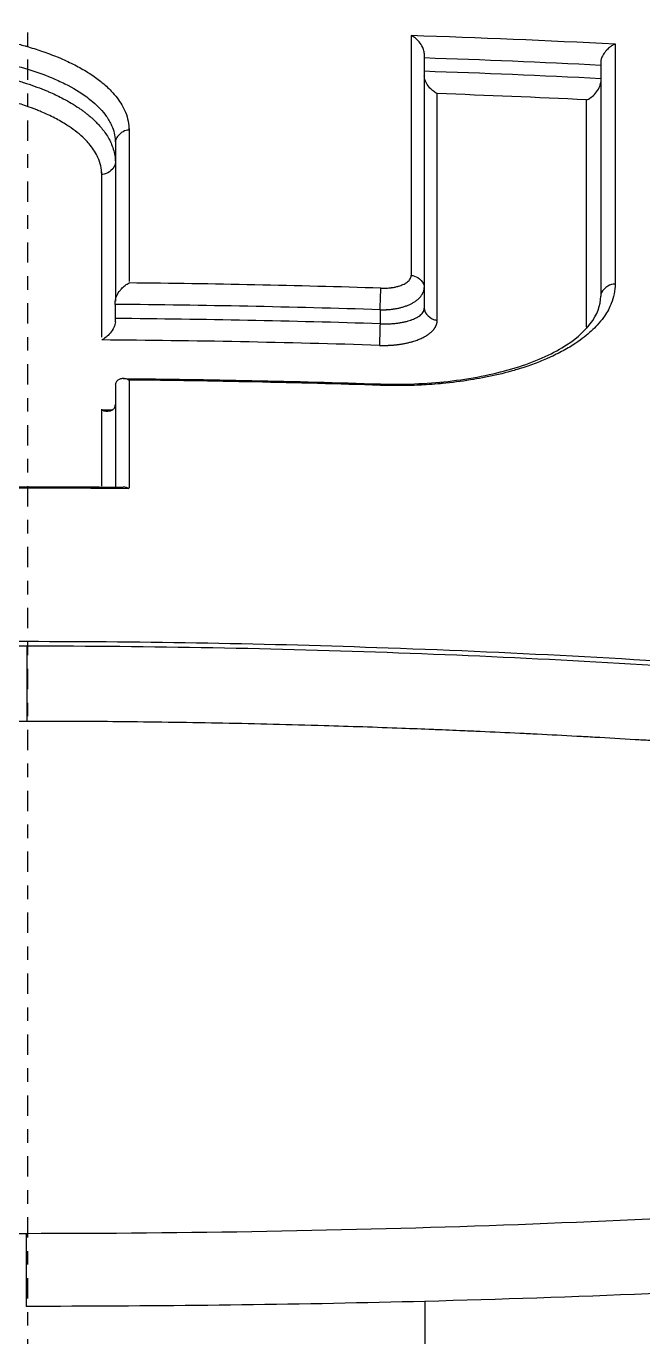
# Model space of a CAD drawing. Header units: millimetres. Extents: x 0 to 4378, y 0 to 2376.
# Drawn here: x 777.21 to 781.76, y 2200.73 to 2210.41 of the extents above; entities that cross this region are included whole.
import ezdxf

# ---------------------------------------------------------------- set-up
doc = ezdxf.new("R2010")
doc.units = ezdxf.units.MM
doc.header["$LTSCALE"] = 0.2
doc.linetypes.add('CENTER2', pattern=[1.125, 0.75, -0.125, 0.125, -0.125])
doc.layers.add('02_Center Line', color=1, linetype='CENTER2')

# ---------------------------------------------------------------- blocks, each defined once
blk = doc.blocks.new('A$Ce3085cef_1')
for p, q in [((2.9272, 43.8087), (2.9272, 41.9262)), ((4.2295, 43.7453), (4.2295, 43.7454)), ((4.2295, 43.7453), (4.2295, 42.0164)), ((0.648, 43.1522), (0.648, 41.979)), ((4.2295, 42.0164), (4.2295, 42.0164)), ((0.648, 41.8502), (0.648, 41.9542)), ((2.6015, 41.915), (2.6015, 41.8109)), ((0.648, 41.358), (0.648, 40.6055)), ((0.6478, 41.1731), (0.6478, 41.1731)), ((-0.0033, 38.8751), (-0.0033, 39.43)), ((-0.0094, 35.0937), (-0.0094, 34.5543))]:
    blk.add_line(p, q)
for radius, start, end in [(86.4127, 313.060477, 226.939523), (59, 311.988837, 228.011163), (57.092, 313.69818, 226.30182), (43.77, 89.67316, 89.67321), (43.77, 84.4548, 84.45481)]:
    blk.add_arc((0, 0), radius, start, end)
for centre, major_axis, ratio, start_param, end_param in [((2.8484, -29.7495), (-0.0171, 81.0602), 0.000061, 0.429761, 0.479504), ((-0.0263, -30.3639), (80.0986, 0.001), 0.92824, 1.51631, 1.535108), ((4.3556, -29.4531), (0.0203, -80.6888), 0.000064, 3.571962, 3.621889), ((-0.0265, -30.3332), (79.9317, -0.0008), 0.927771, 1.517534, 1.533844), ((-0.0271, -30.2769), (79.7892, 0), 0.92749, 1.517423, 1.533762), ((3.0043, -29.7181), (0.0186, 80.6209), 0.000063, 5.804404, 5.851627), ((-0.0273, -30.2559), (79.6225, 0.0014), 0.927139, 1.518615, 1.532456), ((4.1031, -29.4987), (-0.0209, -80.3463), 0.000065, 2.662156, 2.709591), ((0.7551, -30.1191), (0.006, -81.4992), 0.000023, 3.591977, 3.622821), ((0.5427, -30.134), (-0.0044, -81.1168), 0.000017, 2.658825, 2.692325), ((-0.0074, -28.1273), (75.6645, -0.0004), 0.928354, 1.536251, 1.560806), ((2.6029, 41.9857), (-0.0032, -0.0999), 0.012864, 0.785362, 2.659767), ((0.6478, 42.0715), (0.0001, -0.1334), 0.000497, 0.49531, 0.804224), ((-0.0067, -28.0731), (75.4754, -0.0002), 0.92785, 1.536234, 1.562125), ((0.648, 41.73), (0.0001, -0.1355), 0.000369, 3.620466, 3.929926), ((-0.007, -27.9819), (-75.297, 0), 0.927458, 4.67774, 4.703692), ((2.6002, 41.7402), (-0.0032, -0.0999), 0.012776, 3.926956, 5.799549), ((-0.0061, -27.9207), (-75.1014, -0.0002), 0.926936, 4.677721, 4.705015), ((0.7522, 41.3798), (0.1028, 0.0321), 0.539938, 2.622811, 2.964188), ((-0.0096, -27.3777), (-74.1044, 0.0002), 0.928107, 4.67712, 4.702158), ((0.7584, -30.7822), (0.0089, -82.251), 0.000042, 3.641614, 3.661587), ((0.5403, -30.7363), (-0.0065, -81.7989), 0.000031, 2.630583, 2.644951), ((0.5436, 41.1899), (0.1029, 0.0322), 0.539908, 5.765325, 6.105643), ((-0.0005, -25.6694), (-71.3938, 0), 0.928182, 4.701895, 4.722965), ((2.9704, 14.8704), (-0.0154, 45.2882), 0.000767, 1.120257, 1.185998)]:
    blk.add_ellipse(centre, major_axis=major_axis, ratio=ratio, start_param=start_param, end_param=end_param)
for points, knots in [([(20.5804, 48.5243), (21.1314, 48.3479), (21.6575, 48.1635), (22.6491, 47.783), (23.117, 47.5862), (24.4324, 46.9786), (25.19, 46.5515), (26.2355, 45.8139), (26.5965, 45.5115), (27.8894, 44.1861), (28.2021, 43.1208), (27.7446, 41.7681), (27.6153, 41.5049), (27.2652, 40.9696), (27.041, 40.6986), (26.6429, 40.3008), (26.5006, 40.1699), (26.0441, 39.7823), (25.6984, 39.5287), (24.9251, 39.0315), (24.497, 38.7881), (23.5706, 38.3189), (23.0748, 38.0936), (22.2761, 37.7668), (22.0043, 37.6611), (21.5874, 37.5067), (21.4481, 37.4563), (21.161, 37.3552), (21.0156, 37.3053), (20.2933, 37.0631), (19.6951, 36.8802), (18.5114, 36.5517), (17.9405, 36.4061), (16.3206, 36.0264), (15.2313, 35.8078), (13.2434, 35.4693), (12.3653, 35.3384), (10.7899, 35.1355), (10.1031, 35.0571), (8.364, 34.8829), (7.2978, 34.7976), (5.6736, 34.6989), (5.1289, 34.6709), (4.034, 34.6241), (3.485, 34.6054), (2.9324, 34.5912)], [0.00002, 0.00002, 0.00002, 0.00002, 0.243777, 0.243777, 0.48798, 0.48798, 0.976777, 0.976777, 1.303038, 1.303038, 2.382704, 2.382704, 2.644531, 2.644531, 2.920325, 2.920325, 3.055737, 3.055737, 3.32651, 3.32651, 3.599271, 3.599271, 3.868476, 3.868476, 4.001861, 4.001861, 4.068427, 4.068427, 4.135561, 4.135561, 4.396184, 4.396184, 4.623382, 4.623382, 5.021949, 5.021949, 5.320939, 5.320939, 5.545577, 5.545577, 5.882871, 5.882871, 6.051321, 6.051321, 6.219809, 6.219809, 6.219809, 6.219809]), ([(-20.2547, 48.3825), (-21.0104, 48.1157), (-22.1924, 47.6647), (-24.1886, 46.5858), (-24.9002, 46.0891), (-26.5903, 44.4813), (-26.8306, 43.4343), (-26.4223, 41.9577), (-26.1116, 41.43), (-25.4006, 40.6646), (-25.1244, 40.4142), (-23.5524, 39.1881), (-21.6857, 38.2958), (-17.0097, 36.8027), (-14.2528, 36.2088), (-9.8987, 35.6157), (-8.5437, 35.4718), (-6.0427, 35.2748), (-4.9142, 35.21), (-2.9683, 35.1345), (-2.1499, 35.1136), (-0.8961, 35.0967), (-0.4546, 35.0937), (-0.0094, 35.0937)], [-5.832325, -5.832325, -5.832325, -5.832325, -5.274421, -5.274421, -4.846437, -4.846437, -3.928454, -3.928454, -3.418934, -3.418934, -3.165574, -3.165574, -2.150485, -2.150485, -1.152487, -1.152487, -0.72343, -0.72343, -0.378701, -0.378701, -0.13356, -0.13356, -0.000001, -0.000001, -0.000001, -0.000001]), ([(-0.0094, 35.0937), (1.1737, 35.0937), (2.3681, 35.1151), (4.6625, 35.1976), (5.8066, 35.2601), (8.2758, 35.4478), (9.5896, 35.5821), (13.9175, 36.1487), (16.6945, 36.7279), (21.4376, 38.196), (23.3433, 39.0771), (24.975, 40.2919), (25.2637, 40.5406), (25.6373, 40.9194), (25.7525, 41.0474), (26.2748, 41.6887), (26.531, 42.2162), (26.7164, 43.2759), (26.6417, 43.8009), (26.0345, 45.064), (25.3274, 45.7884), (22.924, 47.3803), (21.3145, 48.0078), (20.2514, 48.3831)], [-3.158699, -3.158699, -3.158699, -3.158699, -2.982715, -2.982715, -2.805909, -2.805909, -2.595859, -2.595859, -2.0912, -2.0912, -1.576632, -1.576632, -1.447883, -1.447883, -1.383034, -1.383034, -1.125315, -1.125315, -0.864642, -0.864642, -0.492049, -0.492049, -0.000019, -0.000019, -0.000019, -0.000019]), ([(-0.5987, 43.9664), (-0.5253, 43.9599), (-0.4531, 43.9513), (-0.3826, 43.9406), (-0.3735, 43.9393), (-0.3643, 43.9378), (-0.3552, 43.9364), (-0.3428, 43.9344), (-0.3304, 43.9324), (-0.318, 43.9303), (-0.2465, 43.9181), (-0.1769, 43.9038), (-0.11, 43.8875), (-0.0788, 43.8799), (-0.0483, 43.8719), (-0.0183, 43.8635), (-0.0149, 43.8626), (-0.0115, 43.8616), (-0.0081, 43.8606), (0.0305, 43.8496), (0.0681, 43.8378), (0.1044, 43.8253), (0.1443, 43.8116), (0.1828, 43.7972), (0.2197, 43.782), (0.2277, 43.7786), (0.2358, 43.7753), (0.2437, 43.7719), (0.2803, 43.7562), (0.3153, 43.7398), (0.3485, 43.7228), (0.3818, 43.7057), (0.4133, 43.688), (0.4428, 43.6696), (0.4482, 43.6662), (0.4536, 43.6628), (0.4588, 43.6594), (0.4887, 43.6401), (0.5163, 43.6201), (0.5417, 43.5996)], [0.1417191, 0.1417191, 0.1417191, 0.1417191, 0.2245257, 0.2245257, 0.2245257, 0.2352819, 0.2352819, 0.2352819, 0.2500001, 0.2500001, 0.2500001, 0.3353253, 0.3353253, 0.3353253, 0.3750004, 0.3750004, 0.3750004, 0.3795212, 0.3795212, 0.3795212, 0.4310028, 0.4310028, 0.4310028, 0.4875887, 0.4875887, 0.4875887, 0.5000005, 0.5000005, 0.5000005, 0.5571926, 0.5571926, 0.5571926, 0.6144663, 0.6144663, 0.6144663, 0.6250007, 0.6250007, 0.6250007, 0.6844931, 0.6844931, 0.6844931, 0.6844931]), ([(2.9272, 43.8087), (2.9272, 43.8126), (2.9268, 43.8164), (2.9262, 43.8203), (2.9246, 43.8306), (2.9208, 43.8416), (2.9156, 43.8526), (2.909, 43.8663), (2.9, 43.88), (2.8896, 43.8926), (2.8868, 43.8959), (2.8838, 43.8992), (2.8809, 43.9024), (2.8732, 43.9106), (2.8649, 43.918), (2.8565, 43.9244), (2.8518, 43.9279), (2.8474, 43.9307), (2.8434, 43.9331), (2.8387, 43.9359), (2.8346, 43.9379), (2.8308, 43.9394)], [0.00000001, 0.00000001, 0.00000001, 0.00000001, 0.0011776, 0.0011776, 0.0011776, 0.00434698, 0.00434698, 0.00434698, 0.00830107, 0.00830107, 0.00830107, 0.0093663, 0.0093663, 0.0093663, 0.01210725, 0.01210725, 0.01210725, 0.01362991, 0.01362991, 0.01362991, 0.0154192, 0.0154192, 0.0154192, 0.0154192]), ([(4.3349, 43.8765), (4.3262, 43.8734), (4.3174, 43.8688), (4.3088, 43.8631), (4.3059, 43.8611), (4.303, 43.8591), (4.3002, 43.8569), (4.2916, 43.8503), (4.2831, 43.8426), (4.2751, 43.8342), (4.2726, 43.8315), (4.2702, 43.8288), (4.2678, 43.826), (4.2589, 43.8156), (4.251, 43.8044), (4.2448, 43.7932), (4.2401, 43.7849), (4.2362, 43.7764), (4.2334, 43.7676), (4.2311, 43.7602), (4.2296, 43.7527), (4.2295, 43.7453)], [0.00001168, 0.00001168, 0.00001168, 0.00001168, 0.00355758, 0.00355758, 0.00355758, 0.00475145, 0.00475145, 0.00475145, 0.00839457, 0.00839457, 0.00839457, 0.00953659, 0.00953659, 0.00953659, 0.01381287, 0.01381287, 0.01381287, 0.0170111, 0.0170111, 0.0170111, 0.0196706, 0.0196706, 0.0196706, 0.0196706]), ([(-0.9801, 43.8191), (-0.913, 43.8199), (-0.8459, 43.8189), (-0.7202, 43.8136), (-0.6614, 43.8097), (-0.5434, 43.799), (-0.4842, 43.7922), (-0.3495, 43.7731), (-0.2749, 43.7598), (-0.1314, 43.7287), (-0.0625, 43.7109), (0.0635, 43.6724), (0.121, 43.652), (0.2101, 43.6153), (0.2439, 43.5999), (0.3364, 43.5534), (0.3904, 43.5206), (0.4525, 43.4747), (0.4672, 43.463), (0.5213, 43.417), (0.5547, 43.3813), (0.597, 43.3217), (0.6104, 43.2984), (0.637, 43.2385), (0.6461, 43.2015), (0.6479, 43.1603), (0.648, 43.1562), (0.648, 43.1522)], [0, 0, 0, 0, 0.0781426, 0.0781426, 0.1478331, 0.1478331, 0.2199982, 0.2199982, 0.3154517, 0.3154517, 0.4109052, 0.4109052, 0.5000049, 0.5000049, 0.5590367, 0.5590367, 0.6713892, 0.6713892, 0.7086872, 0.7086872, 0.8168879, 0.8168879, 0.8845111, 0.8845111, 0.9887063, 0.9887063, 1, 1, 1, 1]), ([(-0.9801, 43.7207), (-0.9255, 43.7214), (-0.8711, 43.7207), (-0.7627, 43.717), (-0.7086, 43.7139), (-0.6019, 43.7054), (-0.5493, 43.6999), (-0.4876, 43.692), (-0.4779, 43.6907), (-0.4314, 43.6843), (-0.395, 43.6786), (-0.3147, 43.6646), (-0.2711, 43.6559), (-0.2158, 43.6435), (-0.2042, 43.6408), (-0.1815, 43.6354), (-0.1705, 43.6327), (-0.1489, 43.6272), (-0.1383, 43.6245), (-0.1168, 43.6187), (-0.1059, 43.6158), (-0.0834, 43.6094), (-0.0718, 43.6061), (-0.0478, 43.5989), (-0.0356, 43.5952), (-0.0177, 43.5895), (-0.013, 43.588), (0.0442, 43.5694), (0.0944, 43.5509), (0.151, 43.5273), (0.1599, 43.5235), (0.2019, 43.505), (0.2338, 43.4897), (0.3047, 43.4522), (0.3426, 43.4295), (0.3838, 43.4015), (0.3906, 43.3968), (0.4043, 43.387), (0.4111, 43.382), (0.4247, 43.3717), (0.4314, 43.3665), (0.4445, 43.3561), (0.4507, 43.351), (0.464, 43.3397), (0.4701, 43.3343), (0.48, 43.3255), (0.4871, 43.3189), (0.5024, 43.3042), (0.5105, 43.296), (0.5274, 43.2781), (0.5361, 43.2683), (0.5536, 43.2473), (0.5623, 43.2361), (0.5793, 43.2121), (0.5875, 43.1995), (0.6028, 43.1732), (0.6099, 43.1596), (0.6226, 43.1312), (0.6283, 43.1164), (0.6376, 43.0861), (0.6413, 43.0705), (0.6465, 43.0381), (0.648, 43.0212), (0.648, 43.0037)], [0, 0, 0, 0, 0.078315, 0.078315, 0.157207, 0.157207, 0.235425, 0.235425, 0.25, 0.25, 0.305767, 0.305767, 0.375, 0.375, 0.395515, 0.395515, 0.416776, 0.416776, 0.437582, 0.437582, 0.457519, 0.457519, 0.476434, 0.476434, 0.493918, 0.493918, 0.5, 0.5, 0.565792, 0.565792, 0.578177, 0.578177, 0.625, 0.625, 0.6875, 0.6875, 0.698688, 0.698688, 0.709437, 0.709437, 0.720541, 0.720541, 0.732504, 0.732504, 0.75, 0.75, 0.78125, 0.78125, 0.811732, 0.811732, 0.841486, 0.841486, 0.870389, 0.870389, 0.898375, 0.898375, 0.924935, 0.924935, 0.950745, 0.950745, 0.975395, 0.975395, 1, 1, 1, 1]), ([(0.5472, 42.9136), (0.5472, 42.9353), (0.5449, 42.957), (0.5401, 42.9785), (0.5356, 42.9989), (0.5289, 43.0191), (0.52, 43.0392), (0.5063, 43.0701), (0.4872, 43.1006), (0.4632, 43.1303), (0.4534, 43.1424), (0.4428, 43.1543), (0.4314, 43.1661), (0.4007, 43.198), (0.3642, 43.2287), (0.3222, 43.2579), (0.3119, 43.2651), (0.3013, 43.2722), (0.2903, 43.2792), (0.2625, 43.2969), (0.2326, 43.314), (0.2009, 43.3304), (0.1691, 43.3468), (0.1355, 43.3625), (0.1001, 43.3774), (0.0897, 43.3818), (0.0791, 43.3862), (0.0683, 43.3905), (0.0436, 43.4004), (0.0181, 43.4099), (-0.0081, 43.419), (-0.0254, 43.425), (-0.0429, 43.4308), (-0.0608, 43.4365), (-0.0837, 43.4438), (-0.1071, 43.4507), (-0.1309, 43.4574), (-0.1774, 43.4704), (-0.2256, 43.4822), (-0.2752, 43.4928), (-0.3142, 43.5012), (-0.3541, 43.5088), (-0.3947, 43.5156), (-0.4258, 43.5209), (-0.4574, 43.5257), (-0.4894, 43.53), (-0.5423, 43.5372), (-0.5962, 43.5431), (-0.6507, 43.5477), (-0.6607, 43.5486), (-0.6707, 43.5493), (-0.6808, 43.5501), (-0.7358, 43.5542), (-0.7915, 43.5569), (-0.8474, 43.5583), (-0.8909, 43.5594), (-0.9346, 43.5597), (-0.9783, 43.5592)], [0, 0, 0, 0, 0.0625, 0.0625, 0.0625, 0.1215227, 0.1215227, 0.1215227, 0.2128591, 0.2128591, 0.2128591, 0.2500003, 0.2500003, 0.2500003, 0.3503801, 0.3503801, 0.3503801, 0.3750002, 0.3750002, 0.3750002, 0.4375002, 0.4375002, 0.4375002, 0.5000002, 0.5000002, 0.5000002, 0.5185161, 0.5185161, 0.5185161, 0.5610714, 0.5610714, 0.5610714, 0.5891325, 0.5891325, 0.5891325, 0.6250002, 0.6250002, 0.6250002, 0.6950025, 0.6950025, 0.6950025, 0.7500001, 0.7500001, 0.7500001, 0.7922639, 0.7922639, 0.7922639, 0.8621964, 0.8621964, 0.8621964, 0.875, 0.875, 0.875, 0.9452517, 0.9452517, 0.9452517, 1, 1, 1, 1]), ([(0.5417, 43.5996), (0.5697, 43.5771), (0.5951, 43.5538), (0.6495, 43.4967), (0.6759, 43.4622), (0.7038, 43.4146), (0.7103, 43.402), (0.726, 43.3679), (0.7335, 43.3462), (0.7444, 43.3023), (0.7476, 43.2799), (0.7488, 43.2525), (0.7489, 43.2473), (0.7489, 43.2422)], [0.6844931, 0.6844931, 0.6844931, 0.6844931, 0.7500001, 0.7500001, 0.8422739, 0.8422739, 0.8750003, 0.8750003, 0.9305213, 0.9305213, 0.9870219, 0.9870219, 1, 1, 1, 1]), ([(3.0234, 43.511), (3.0206, 43.5122), (3.0178, 43.5135), (3.0151, 43.515), (3.0061, 43.5197), (2.9973, 43.526), (2.9888, 43.5333), (2.9799, 43.5409), (2.9714, 43.5498), (2.9636, 43.5595), (2.9537, 43.5717), (2.9452, 43.585), (2.9388, 43.5983), (2.9353, 43.6058), (2.9323, 43.6134), (2.9302, 43.6212), (2.9284, 43.628), (2.9273, 43.6349), (2.9272, 43.6417)], [-0.00112919, -0.00112919, -0.00112919, -0.00112919, 0, 0, 0, 0.00367093, 0.00367093, 0.00367093, 0.00755129, 0.00755129, 0.00755129, 0.01244359, 0.01244359, 0.01244359, 0.01519918, 0.01519918, 0.01519918, 0.01757087, 0.01757087, 0.01757087, 0.01757087]), ([(4.1243, 43.4648), (4.1246, 43.4649), (4.1249, 43.465), (4.131, 43.4672), (4.1427, 43.4719), (4.1696, 43.4923), (4.1804, 43.5025), (4.2014, 43.5268), (4.2111, 43.541), (4.2214, 43.5619), (4.2243, 43.569), (4.2282, 43.5827), (4.2294, 43.5894), (4.2295, 43.5959)], [-0.01921964, -0.01921964, -0.01921964, -0.01921964, -0.0189747, -0.0189747, -0.01309134, -0.01309134, -0.00903329, -0.00903329, -0.00431253, -0.00431253, -0.00206069, -0.00206069, -0.00000136, -0.00000136, -0.00000136, -0.00000136]), ([(0.7489, 43.2422), (0.7343, 43.2421), (0.7191, 43.2376), (0.7051, 43.2301), (0.6892, 43.2216), (0.6748, 43.2092), (0.6645, 43.1953), (0.6553, 43.1829), (0.6493, 43.1693), (0.6482, 43.156), (0.648, 43.1547), (0.648, 43.1535), (0.648, 43.1522)], [0, 0, 0, 0, 0.309014, 0.309014, 0.309014, 0.659804, 0.659804, 0.659804, 0.970047, 0.970047, 0.970047, 1, 1, 1, 1]), ([(0.648, 43.0037), (0.6479, 42.9824), (0.6346, 42.9599), (0.6012, 42.9302), (0.584, 42.9205), (0.5601, 42.9146), (0.5536, 42.9137), (0.5472, 42.9136)], [0, 0, 0, 0, 0.5, 0.5, 0.8657063, 0.8657063, 1, 1, 1, 1]), ([(0.648, 41.979), (0.648, 41.9848), (0.649, 41.9907), (0.6505, 41.9966), (0.6523, 42.0037), (0.6549, 42.0107), (0.658, 42.0175), (0.6649, 42.0325), (0.6742, 42.047), (0.6854, 42.0607), (0.6877, 42.0635), (0.69, 42.0662), (0.6924, 42.0689), (0.701, 42.0786), (0.7103, 42.0874), (0.7199, 42.0949), (0.7293, 42.1022), (0.7391, 42.1084), (0.7489, 42.1127)], [-0.01932859, -0.01932859, -0.01932859, -0.01932859, -0.0172437, -0.0172437, -0.0172437, -0.01472022, -0.01472022, -0.01472022, -0.00918037, -0.00918037, -0.00918037, -0.0080494, -0.0080494, -0.0080494, -0.00399872, -0.00399872, -0.00399872, -0.00000074, -0.00000074, -0.00000074, -0.00000074]), ([(4.3352, 42.105), (4.3352, 42.0805), (4.3329, 42.0562), (4.3282, 42.032), (4.3235, 42.0077), (4.3164, 41.9836), (4.3069, 41.9598), (4.3055, 41.9563), (4.3041, 41.9528), (4.3026, 41.9494), (4.289, 41.9181), (4.2713, 41.8873), (4.2496, 41.8573), (4.236, 41.8385), (4.2209, 41.82), (4.2043, 41.8018), (4.1764, 41.7713), (4.1443, 41.7416), (4.108, 41.7132), (4.0883, 41.6977), (4.0674, 41.6825), (4.0453, 41.6678), (4.0164, 41.6486), (3.9855, 41.63), (3.9527, 41.6122), (3.9194, 41.5941), (3.8843, 41.5769), (3.8475, 41.5604), (3.8417, 41.5579), (3.8359, 41.5553), (3.8301, 41.5528), (3.7965, 41.5382), (3.7616, 41.5243), (3.7253, 41.5111), (3.6889, 41.4978), (3.6512, 41.4853), (3.6122, 41.4736), (3.5976, 41.4692), (3.5828, 41.465), (3.5679, 41.4608), (3.5074, 41.4441), (3.4444, 41.4292), (3.3794, 41.4163), (3.3721, 41.4148), (3.3649, 41.4134), (3.3576, 41.412), (3.3281, 41.4064), (3.2981, 41.4011), (3.2678, 41.3963), (3.2006, 41.3855), (3.1316, 41.3767), (3.0614, 41.37), (3.0499, 41.3689), (3.0384, 41.3679), (3.0269, 41.3669), (2.9989, 41.3645), (2.9707, 41.3624), (2.9424, 41.3607), (2.8954, 41.3578), (2.848, 41.356), (2.8004, 41.355), (2.7524, 41.3541), (2.7042, 41.3541), (2.656, 41.3551), (2.6386, 41.3554), (2.6211, 41.3559), (2.6036, 41.3564)], [0, 0, 0, 0, 0.0581432, 0.0581432, 0.0581432, 0.1164518, 0.1164518, 0.1164518, 0.1249999, 0.1249999, 0.1249999, 0.2019138, 0.2019138, 0.2019138, 0.2500001, 0.2500001, 0.2500001, 0.3309384, 0.3309384, 0.3309384, 0.3749995, 0.3749995, 0.3749995, 0.4325607, 0.4325607, 0.4325607, 0.4908953, 0.4908953, 0.4908953, 0.4999991, 0.4999991, 0.4999991, 0.5524782, 0.5524782, 0.5524782, 0.6052452, 0.6052452, 0.6052452, 0.6249997, 0.6249997, 0.6249997, 0.7050138, 0.7050138, 0.7050138, 0.7139003, 0.7139003, 0.7139003, 0.7500001, 0.7500001, 0.7500001, 0.8301443, 0.8301443, 0.8301443, 0.8432302, 0.8432302, 0.8432302, 0.875, 0.875, 0.875, 0.9277108, 0.9277108, 0.9277108, 0.9807915, 0.9807915, 0.9807915, 1, 1, 1, 1]), ([(2.6063, 42.0742), (2.6139, 42.074), (2.6209, 42.0739), (2.6334, 42.074), (2.639, 42.0741), (2.6482, 42.0745), (2.652, 42.0747), (2.6623, 42.0753), (2.6684, 42.0758), (2.6771, 42.0768), (2.6801, 42.0771), (2.6855, 42.0778), (2.6881, 42.0782), (2.6966, 42.0795), (2.702, 42.0804), (2.7104, 42.0821), (2.7136, 42.0828), (2.7225, 42.0848), (2.728, 42.0862), (2.7346, 42.0881), (2.736, 42.0885), (2.7437, 42.0909), (2.7494, 42.0928), (2.7602, 42.0968), (2.7652, 42.0988), (2.7757, 42.1035), (2.7809, 42.1061), (2.7886, 42.1104), (2.7913, 42.112), (2.7997, 42.1173), (2.8047, 42.1212), (2.8133, 42.1289), (2.8168, 42.1328), (2.8226, 42.1407), (2.825, 42.1448), (2.8285, 42.153), (2.8297, 42.1572), (2.8307, 42.164), (2.8309, 42.1665), (2.8309, 42.169)], [0, 0, 0, 0, 0.024339, 0.024339, 0.046422, 0.046422, 0.063135, 0.063135, 0.093918, 0.093918, 0.11053, 0.11053, 0.12627, 0.12627, 0.164466, 0.164466, 0.18889, 0.18889, 0.237395, 0.237395, 0.251509, 0.251509, 0.313558, 0.313558, 0.37668, 0.37668, 0.455034, 0.455034, 0.501837, 0.501837, 0.609274, 0.609274, 0.714679, 0.714679, 0.823425, 0.823425, 0.934378, 0.934378, 1, 1, 1, 1]), ([(2.8309, 42.169), (2.8476, 42.1683), (2.8648, 42.1619), (2.88, 42.152), (2.8982, 42.1402), (2.9134, 42.1235), (2.9213, 42.1059), (2.9251, 42.0974), (2.9272, 42.0888), (2.9272, 42.0804)], [0, 0, 0, 0, 0.361739, 0.361739, 0.361739, 0.794261, 0.794261, 0.794261, 1, 1, 1, 1]), ([(4.3352, 42.105), (4.3174, 42.1055), (4.2984, 42.0995), (4.2612, 42.0775), (4.2439, 42.0599), (4.2316, 42.033), (4.2295, 42.0246), (4.2295, 42.0164)], [0.0000002, 0.0000002, 0.0000002, 0.0000002, 0.3681186, 0.3681186, 0.8091812, 0.8091812, 0.9999199, 0.9999199, 0.9999199, 0.9999199]), ([(2.6034, 41.3667), (2.7719, 41.3612), (2.9424, 41.3681), (3.2701, 41.4049), (3.4309, 41.4363), (3.7165, 41.5199), (3.8438, 41.5739), (4.0353, 41.6894), (4.1058, 41.7507), (4.2039, 41.8783), (4.2295, 41.9459), (4.2295, 42.0164)], [0.0000037, 0.0000037, 0.0000037, 0.0000037, 0.0505873, 0.0505873, 0.1033103, 0.1033103, 0.1569186, 0.1569186, 0.2068624, 0.2068624, 0.2614584, 0.2614584, 0.2614584, 0.2614584]), ([(2.6015, 41.8109), (2.6105, 41.8106), (2.62, 41.8104), (2.6393, 41.8103), (2.6492, 41.8104), (2.6622, 41.8108), (2.6653, 41.811), (2.6784, 41.8115), (2.6884, 41.8122), (2.708, 41.8138), (2.7176, 41.8148), (2.7287, 41.8162), (2.7304, 41.8165), (2.7417, 41.818), (2.7509, 41.8194), (2.7688, 41.8227), (2.7775, 41.8245), (2.7939, 41.8283), (2.8015, 41.8303), (2.8161, 41.8345), (2.8228, 41.8366), (2.8303, 41.8392), (2.8322, 41.8399), (2.8355, 41.8411), (2.8372, 41.8417), (2.8441, 41.8443), (2.8496, 41.8466), (2.8609, 41.8517), (2.8666, 41.8544), (2.8778, 41.8606), (2.8833, 41.8639), (2.8936, 41.871), (2.8984, 41.8747), (2.9039, 41.8797), (2.9049, 41.8807), (2.9102, 41.8859), (2.9141, 41.8904), (2.9203, 41.8999), (2.9228, 41.9048), (2.9262, 41.9151), (2.9272, 41.9205), (2.9272, 41.9262)], [0, 0, 0, 0, 0.0525493, 0.0525493, 0.1044361, 0.1044361, 0.1204224, 0.1204224, 0.1722957, 0.1722957, 0.2238995, 0.2238995, 0.2334986, 0.2334986, 0.2872891, 0.2872891, 0.3443918, 0.3443918, 0.4045392, 0.4045392, 0.4743317, 0.4743317, 0.5, 0.5, 0.524836, 0.524836, 0.5995351, 0.5995351, 0.671056, 0.671056, 0.7393386, 0.7393386, 0.8033673, 0.8033673, 0.8181159, 0.8181159, 0.8818896, 0.8818896, 0.9413921, 0.9413921, 1, 1, 1, 1]), ([(2.9272, 41.9262), (2.9274, 41.9113), (2.934, 41.8958), (2.9446, 41.882), (2.9572, 41.8653), (2.9756, 41.8512), (2.9953, 41.8435), (3.0044, 41.84), (3.0139, 41.8379), (3.0232, 41.8375)], [0, 0, 0, 0, 0.362771, 0.362771, 0.362771, 0.798064, 0.798064, 0.798064, 1, 1, 1, 1]), ([(0.648, 41.8255), (0.6479, 41.8191), (0.6467, 41.8125), (0.6429, 41.7987), (0.6401, 41.7915), (0.6299, 41.7701), (0.6202, 41.7553), (0.5997, 41.7306), (0.5896, 41.7204), (0.5652, 41.7004), (0.5542, 41.6947), (0.5473, 41.6917)], [0.00003812, 0.00003812, 0.00003812, 0.00003812, 0.00207603, 0.00207603, 0.00436157, 0.00436157, 0.00918267, 0.00918267, 0.0130854, 0.0130854, 0.01833674, 0.01833674, 0.01833674, 0.01833674]), ([(0.7488, 41.3955), (0.7465, 41.3965), (0.7444, 41.3975), (0.7324, 41.4028), (0.7225, 41.4052), (0.7037, 41.4068), (0.6946, 41.4059), (0.6795, 41.4015), (0.673, 41.3985), (0.6624, 41.3904), (0.6578, 41.3856), (0.6543, 41.3794)], [-0.00092364, -0.00092364, -0.00092364, -0.00092364, 0, 0, 0.00436612, 0.00436612, 0.00867322, 0.00867322, 0.01202355, 0.01202355, 0.01490186, 0.01490186, 0.01490186, 0.01490186]), ([(0.6418, 41.1903), (0.6378, 41.1837), (0.6325, 41.1781), (0.6193, 41.1691), (0.6115, 41.1662), (0.5958, 41.1632), (0.5877, 41.163), (0.5711, 41.165), (0.5625, 41.1673), (0.5519, 41.1719), (0.5499, 41.1728), (0.5475, 41.1738)], [0.00006357, 0.00006357, 0.00006357, 0.00006357, 0.00315582, 0.00315582, 0.00647054, 0.00647054, 0.00967903, 0.00967903, 0.01290135, 0.01290135, 0.01364303, 0.01364303, 0.01364303, 0.01364303]), ([(31.2802, 40.7526), (31.9255, 40.0652), (32.2444, 39.2695), (31.8096, 38.3716), (31.7951, 38.3434), (31.7465, 38.2546), (31.7117, 38.1963), (31.5277, 37.9113), (31.3369, 37.6753), (30.8445, 37.2129), (30.5497, 36.9871), (29.8907, 36.5596), (29.534, 36.3575), (28.2745, 35.7285), (27.2253, 35.3205), (25.709, 34.8416), (25.3931, 34.7468), (24.9045, 34.6074), (24.7395, 34.5615), (24.4048, 34.4707), (24.2339, 34.4253), (23.8961, 34.3381), (23.7296, 34.2961), (23.3964, 34.214), (23.2301, 34.1739), (22.4107, 33.9804), (21.727, 33.8327), (20.3926, 33.568), (19.7482, 33.4496), (18.5032, 33.238), (17.9064, 33.1433), (15.1525, 32.7361), (12.8452, 32.4726), (9.217, 32.1756), (7.9823, 32.0939), (5.4925, 31.9576), (4.2136, 31.9029), (2.9324, 31.8703)], [2.423828, 2.423828, 2.423828, 2.423828, 3.391402, 3.391402, 3.425371, 3.425371, 3.489795, 3.489795, 3.728653, 3.728653, 3.965316, 3.965316, 4.183283, 4.183283, 4.657702, 4.657702, 4.777295, 4.777295, 4.836881, 4.836881, 4.896376, 4.896376, 4.952913, 4.952913, 5.007544, 5.007544, 5.220073, 5.220073, 5.406505, 5.406505, 5.569953, 5.569953, 6.143852, 6.143852, 6.434427, 6.434427, 6.72683, 6.72683, 6.72683, 6.72683]), ([(0.7487, 40.5935), (0.7463, 40.5945), (0.7443, 40.5955), (0.734, 40.6002), (0.7257, 40.6027), (0.7135, 40.6046), (0.7093, 40.6049), (0.7052, 40.605)], [-0.000875175, -0.000875175, -0.000875175, -0.000875175, 0, 0, 0.003670772, 0.003670772, 0.005581178, 0.005581178, 0.005581178, 0.005581178]), ([(5.5576, 39.2597), (4.5936, 39.3288), (3.6281, 39.3815), (1.7725, 39.4475), (0.8865, 39.4637), (-0.8933, 39.4636), (-1.7794, 39.4474), (-3.635, 39.3812), (-4.6004, 39.3285), (-5.5641, 39.2593)], [-1.113249, -1.113249, -1.113249, -1.113249, -0.823214, -0.823214, -0.556625, -0.556625, -0.29, -0.29, -0.000002, -0.000002, -0.000002, -0.000002]), ([(-0.0033, 39.43), (-0.0051, 39.43), (-0.0069, 39.43), (-0.4818, 39.43), (-0.9547, 39.4253), (-1.8669, 39.4078), (-2.306, 39.3954), (-3.2018, 39.3626), (-3.6584, 39.3418), (-4.3428, 39.3047), (-4.5709, 39.2914), (-4.8559, 39.2736), (-4.9129, 39.27), (-5.0269, 39.2626), (-5.0839, 39.2588), (-5.2385, 39.2485), (-5.3362, 39.2418), (-5.4474, 39.234), (-5.4611, 39.2331), (-5.4749, 39.2321)], [0.0000001, 0.0000001, 0.0000001, 0.0000001, 0.0009828, 0.0009828, 0.2559382, 0.2559382, 0.492771, 0.492771, 0.7391565, 0.7391565, 0.8623493, 0.8623493, 0.8931475, 0.8931475, 0.9239457, 0.9239457, 0.9766944, 0.9766944, 0.9841395, 0.9841395, 0.9841395, 0.9841395]), ([(5.476, 39.2319), (4.5645, 39.2964), (3.6518, 39.3461), (1.825, 39.4129), (0.9108, 39.4301), (-0.0033, 39.43)], [0, 0, 0, 0, 0.5, 0.5, 1, 1, 1, 1]), ([(-0.0033, 38.8751), (-0.2321, 38.8751), (-0.4635, 38.874), (-0.9199, 38.8697), (-1.1448, 38.8665), (-1.6072, 38.8578), (-1.8447, 38.8522), (-2.3159, 38.8388), (-2.5497, 38.8311), (-2.8515, 38.8198), (-2.9237, 38.8169), (-3.1519, 38.8077), (-3.3095, 38.8009), (-3.6271, 38.7861), (-3.7872, 38.7782), (-4.0197, 38.7659), (-4.0936, 38.762), (-4.2754, 38.7519), (-4.3834, 38.7457), (-4.642, 38.7303), (-4.7929, 38.7208), (-5.0423, 38.7046), (-5.1396, 38.6981), (-5.2921, 38.6877), (-5.3464, 38.6839), (-5.409, 38.6797), (-5.4169, 38.6791), (-5.4534, 38.6767), (-5.4821, 38.6744), (-5.5247, 38.6713), (-5.5385, 38.6704), (-5.572, 38.6682), (-5.5916, 38.6671), (-5.6436, 38.6651), (-5.6755, 38.6649), (-5.7392, 38.6663), (-5.7709, 38.668), (-5.8339, 38.6734), (-5.8653, 38.6771), (-5.9038, 38.683), (-5.9117, 38.6843), (-5.9358, 38.6884), (-5.9518, 38.6915), (-5.9674, 38.6948)], [0, 0, 0, 0, 0.015625, 0.015625, 0.0306624, 0.0306624, 0.0465812, 0.0465812, 0.0625, 0.0625, 0.0674467, 0.0674467, 0.0780176, 0.0780176, 0.0887218, 0.0887218, 0.09375, 0.09375, 0.1011986, 0.1011986, 0.1115892, 0.1115892, 0.1181477, 0.1181477, 0.1217302, 0.1217302, 0.1222453, 0.1222453, 0.1241141, 0.1241141, 0.125, 0.125, 0.1262746, 0.1262746, 0.1283971, 0.1283971, 0.1305853, 0.1305853, 0.1328507, 0.1328507, 0.133446, 0.133446, 0.1346715, 0.1346715, 0.1346715, 0.1346715]), ([(5.9608, 38.6953), (5.9318, 38.6898), (5.9029, 38.685), (5.8739, 38.6809), (5.8483, 38.6772), (5.8225, 38.6742), (5.7965, 38.6718), (5.7931, 38.6715), (5.7897, 38.6712), (5.7863, 38.6709), (5.777, 38.6701), (5.7667, 38.6693), (5.7557, 38.6686), (5.746, 38.668), (5.7357, 38.6674), (5.7254, 38.667), (5.7152, 38.6665), (5.7049, 38.6662), (5.6948, 38.666), (5.6844, 38.6657), (5.6741, 38.6656), (5.6645, 38.6656), (5.6549, 38.6656), (5.646, 38.6657), (5.6379, 38.6658), (5.6265, 38.6661), (5.617, 38.6663), (5.6104, 38.6665), (5.5957, 38.667), (5.588, 38.6675), (5.5713, 38.6685), (5.559, 38.6692), (5.5445, 38.6702), (5.5276, 38.6713), (5.5131, 38.6723), (5.4968, 38.6734), (5.4789, 38.6746), (5.4684, 38.6754), (5.4562, 38.6762), (5.4429, 38.6772), (5.4292, 38.6781), (5.4142, 38.6792), (5.3987, 38.6803), (5.3759, 38.682), (5.3518, 38.6837), (5.3285, 38.6854), (5.3129, 38.6865), (5.2976, 38.6876), (5.2833, 38.6885), (5.2761, 38.689), (5.2692, 38.6895), (5.2626, 38.6899), (5.2511, 38.6906), (5.2406, 38.6913), (5.2313, 38.692), (5.1528, 38.6974), (5.0757, 38.7025), (4.9989, 38.7076), (4.9658, 38.7097), (4.9328, 38.7119), (4.8998, 38.714), (4.8239, 38.7189), (4.7479, 38.7236), (4.671, 38.7284), (4.6356, 38.7305), (4.5999, 38.7327), (4.564, 38.7349), (4.5466, 38.7359), (4.5291, 38.737), (4.5115, 38.738), (4.5026, 38.7386), (4.4936, 38.7391), (4.4846, 38.7396), (4.3832, 38.7456), (4.2836, 38.7514), (4.1851, 38.7568), (4.1411, 38.7593), (4.0973, 38.7617), (4.0537, 38.764), (3.9553, 38.7693), (3.8576, 38.7744), (3.76, 38.7793), (3.7173, 38.7815), (3.6745, 38.7836), (3.6318, 38.7857), (3.535, 38.7904), (3.4378, 38.7949), (3.3396, 38.7993), (3.2981, 38.8012), (3.2564, 38.803), (3.2144, 38.8048), (3.1463, 38.8078), (3.0774, 38.8107), (3.0077, 38.8135), (3.0018, 38.8137), (2.9958, 38.814), (2.9898, 38.8142), (2.9135, 38.8173), (2.8374, 38.8202), (2.7617, 38.8231), (2.5688, 38.8303), (2.3776, 38.8367), (2.1879, 38.8423), (1.9371, 38.8498), (1.6888, 38.856), (1.4419, 38.8608), (1.4286, 38.8611), (1.4153, 38.8614), (1.402, 38.8616), (1.1585, 38.8663), (0.9164, 38.8697), (0.6747, 38.872), (0.6598, 38.8721), (0.6448, 38.8723), (0.6299, 38.8724), (0.4188, 38.8742), (0.208, 38.8751), (-0.0033, 38.8751)], [0, 0, 0, 0, 0.015625, 0.015625, 0.015625, 0.029442, 0.029442, 0.029442, 0.03125, 0.03125, 0.03125, 0.036194, 0.036194, 0.036194, 0.040616, 0.040616, 0.040616, 0.04495, 0.04495, 0.04495, 0.049445, 0.049445, 0.049445, 0.053883, 0.053883, 0.053883, 0.060191, 0.060191, 0.060191, 0.074351, 0.074351, 0.074351, 0.08475, 0.08475, 0.08475, 0.09375, 0.09375, 0.09375, 0.099011, 0.099011, 0.099011, 0.104429, 0.104429, 0.104429, 0.112414, 0.112414, 0.112414, 0.117741, 0.117741, 0.117741, 0.120399, 0.120399, 0.120399, 0.125, 0.125, 0.125, 0.163922, 0.163922, 0.163922, 0.180687, 0.180687, 0.180687, 0.219255, 0.219255, 0.219255, 0.237001, 0.237001, 0.237001, 0.245614, 0.245614, 0.245614, 0.25, 0.25, 0.25, 0.299452, 0.299452, 0.299452, 0.321535, 0.321535, 0.321535, 0.371337, 0.371337, 0.371337, 0.39312, 0.39312, 0.39312, 0.442406, 0.442406, 0.442406, 0.463252, 0.463252, 0.463252, 0.497095, 0.497095, 0.497095, 0.5, 0.5, 0.5, 0.536976, 0.536976, 0.536976, 0.631167, 0.631167, 0.631167, 0.755633, 0.755633, 0.755633, 0.762352, 0.762352, 0.762352, 0.885155, 0.885155, 0.885155, 0.892729, 0.892729, 0.892729, 1, 1, 1, 1]), ([(2.9324, 34.5912), (2.4836, 34.5795), (2.0333, 34.5708), (1.5824, 34.5647), (1.1366, 34.5588), (0.6901, 34.5555), (0.2438, 34.5545), (0.1594, 34.5544), (0.075, 34.5543), (-0.0094, 34.5543)], [0.000002, 0.000002, 0.000002, 0.000002, 0.4596165, 0.4596165, 0.4596165, 0.914072, 0.914072, 0.914072, 1, 1, 1, 1])]:
    blk.add_open_spline(points, degree=3, knots=knots)
for points, weights, knots in [([(2.6015, 41.915), (2.6194, 41.9145), (2.6559, 41.9151), (2.7309, 41.9233), (2.8208, 41.9485), (2.905, 42.0035), (2.9275, 42.054), (2.9272, 42.0804)], [0.999999999989, 0.999999999989, 0.999999999989, 0.999999999989, 0.99999999999, 0.999999999991, 0.999999999992, 0.999999999992], [0, 0, 0, 0, 0.10863, 0.222306, 0.461659, 0.714472, 1, 1, 1, 1]), ([(2.5967, 41.6518), (2.6257, 41.6508), (2.6547, 41.6513), (2.7116, 41.6549), (2.7946, 41.6645), (2.9134, 41.6997), (2.9748, 41.7432), (3.0136, 41.789), (3.0232, 41.8131), (3.0232, 41.8375)], [1, 1.0000000013, 1.0000000026, 1.00000000386, 1.00000000376, 1.00000000351, 1.00000000323, 1.00000000206, 1.00000000102, 1], [0, 0, 0, 0, 0.129077, 0.129077, 0.258361, 0.514248, 0.764529, 0.764529, 1, 1, 1, 1])]:
    blk.add_rational_spline(points, weights, degree=3, knots=knots)
for points in [[(4.1241, 41.7875), (4.1241, 41.7842), (4.1241, 41.7808), (4.124, 41.7775)], [(4.133, 41.7876), (4.13, 41.7874), (4.1271, 41.7874), (4.1241, 41.7875)], [(0.707, 41.4063), (1.3393, 41.4006), (1.9715, 41.3874), (2.6034, 41.3667)], [(2.6036, 41.3564), (2.6037, 41.3634), (2.6036, 41.3667), (2.6034, 41.3667)], [(0.6251, 41.1732), (0.5993, 41.1734), (0.5734, 41.1736), (0.5475, 41.1738)], [(-0.7122, 40.6049), (-0.2398, 40.6093), (0.2328, 40.6093), (0.7052, 40.605)]]:
    blk.add_open_spline(points, degree=3)
at = {"layer": '02_Center Line'}
blk.add_line((0, 87.4127), (0, -87.4127), dxfattribs=at)

msp = doc.modelspace()

# ---------------------------------------------------------------- block references
msp.add_blockref('A$Ce3085cef_1', (777.2185, 2166.3965))

doc.saveas('drawing.dxf')
